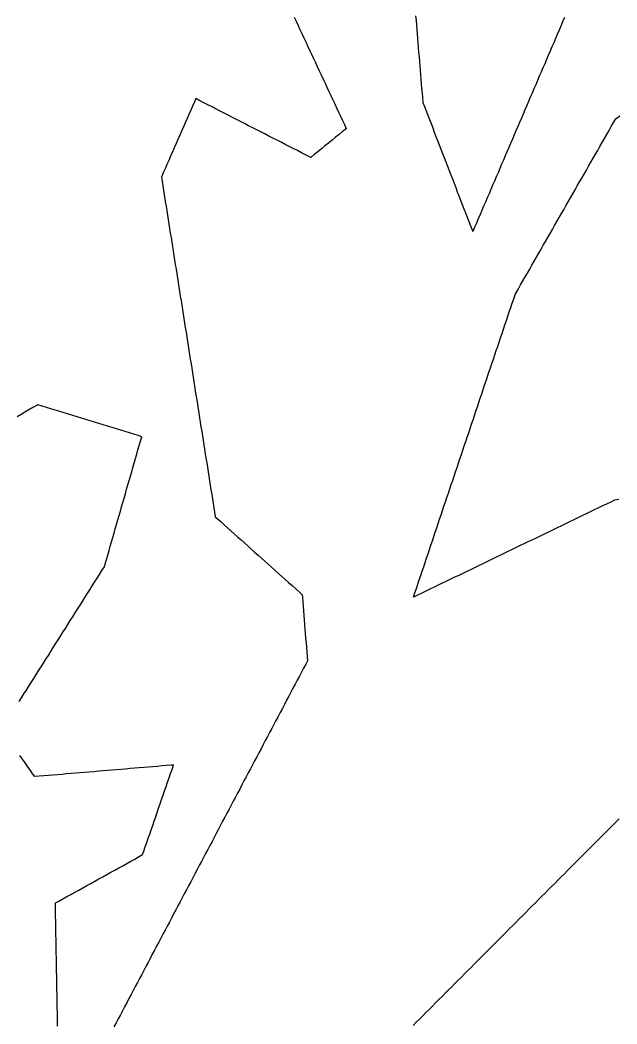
# Model space of a CAD drawing. Header units: millimetres. Extents: x 230 to 3347, y 514 to 5196.
# Drawn here: x 1689.9 to 1820.7, y 4305.1 to 4525.2 of the extents above; entities that cross this region are included whole.
import ezdxf

# ---------------------------------------------------------------- set-up
doc = ezdxf.new("R2010")
doc.units = ezdxf.units.MM
doc.layers.add('ALL_ISLANDS', color=7, linetype='Continuous')
doc.layers.add('OUTLINE_ISLAND_01', color=7, linetype='Continuous')

msp = doc.modelspace()

# ---------------------------------------------------------------- linework, layer by layer
at = {"layer": 'ALL_ISLANDS'}
for points in [[(1749.9855, 4525.8926), (1750.4086, 4524.9865), (1750.8316, 4524.0804), (1751.2547, 4523.1743), (1751.6778, 4522.2682), (1752.1009, 4521.3621), (1752.524, 4520.456), (1752.9471, 4519.5499), (1753.3702, 4518.6439), (1753.7933, 4517.7378), (1754.2164, 4516.8317), (1754.6394, 4515.9256), (1755.0625, 4515.0195), (1755.4856, 4514.1134), (1755.9087, 4513.2073), (1756.3318, 4512.3012), (1756.7549, 4511.3952), (1757.178, 4510.4891), (1757.6011, 4509.583), (1758.0242, 4508.6769), (1758.4473, 4507.7708), (1758.8703, 4506.8647), (1759.2934, 4505.9586), (1759.7165, 4505.0525), (1760.1396, 4504.1465), (1760.5627, 4503.2404), (1760.9858, 4502.3343), (1761.4089, 4501.4282), (1761.3884, 4501.4116), (1760.6123, 4500.781), (1759.8361, 4500.1505), (1759.06, 4499.52), (1758.2838, 4498.8894), (1757.5077, 4498.2589), (1756.7315, 4497.6283), (1755.9554, 4496.9978), (1755.1792, 4496.3672), (1754.4031, 4495.7367), (1753.6269, 4495.1062), (1753.3566, 4495.2445), (1752.4664, 4495.7), (1751.5762, 4496.1556), (1750.686, 4496.6112), (1749.7958, 4497.0667), (1748.9056, 4497.5223), (1748.0154, 4497.9778), (1747.1252, 4498.4334), (1746.235, 4498.889), (1745.3448, 4499.3445), (1744.4546, 4499.8001), (1743.5644, 4500.2557), (1742.6742, 4500.7112), (1741.784, 4501.1668), (1740.8938, 4501.6224), (1740.0036, 4502.0779), (1739.1134, 4502.5335), (1738.2232, 4502.989), (1737.333, 4503.4446), (1736.4428, 4503.9002), (1735.5526, 4504.3557), (1734.6624, 4504.8113), (1733.7721, 4505.2669), (1732.8819, 4505.7224), (1731.9917, 4506.178), (1731.1015, 4506.6335), (1730.2113, 4507.0891), (1729.3211, 4507.5447), (1728.4309, 4508.0002), (1728.1213, 4507.2941), (1727.7197, 4506.3783), (1727.318, 4505.4625), (1726.9164, 4504.5467), (1726.5148, 4503.6309), (1726.1132, 4502.7151), (1725.7116, 4501.7993), (1725.3099, 4500.8835), (1724.9083, 4499.9677), (1724.5067, 4499.0519), (1724.1051, 4498.1361), (1723.7035, 4497.2203), (1723.3018, 4496.3045), (1722.9002, 4495.3887), (1722.4986, 4494.4728), (1722.097, 4493.557), (1721.6954, 4492.6412), (1721.2937, 4491.7254), (1720.8921, 4490.8096), (1720.9615, 4490.3719), (1721.118, 4489.3842), (1721.2744, 4488.3965), (1721.4309, 4487.4089), (1721.5874, 4486.4212), (1721.7439, 4485.4335), (1721.9004, 4484.4458), (1722.0569, 4483.4581), (1722.2134, 4482.4705), (1722.3698, 4481.4828), (1722.5263, 4480.4951), (1722.6828, 4479.5074), (1722.8393, 4478.5197), (1722.9958, 4477.5321), (1723.1523, 4476.5444), (1723.3088, 4475.5567), (1723.4653, 4474.569), (1723.6217, 4473.5813), (1723.7782, 4472.5937), (1723.9347, 4471.606), (1724.0912, 4470.6183), (1724.2477, 4469.6306), (1724.4042, 4468.6429), (1724.5607, 4467.6553), (1724.7171, 4466.6676), (1724.8736, 4465.6799), (1725.0301, 4464.6922), (1725.1866, 4463.7045), (1725.3431, 4462.7169), (1725.4996, 4461.7292), (1725.6561, 4460.7415), (1725.8126, 4459.7538), (1725.969, 4458.7661), (1726.1255, 4457.7785), (1726.282, 4456.7908), (1726.4385, 4455.8031), (1726.595, 4454.8154), (1726.7515, 4453.8277), (1726.908, 4452.8401), (1727.0645, 4451.8524), (1727.2209, 4450.8647), (1727.3774, 4449.877), (1727.5339, 4448.8893), (1727.6904, 4447.9017), (1727.8469, 4446.914), (1728.0034, 4445.9263), (1728.1599, 4444.9386), (1728.3163, 4443.9509), (1728.4728, 4442.9633), (1728.6293, 4441.9756), (1728.7858, 4440.9879), (1728.9423, 4440.0002), (1729.0988, 4439.0125), (1729.2553, 4438.0249), (1729.4118, 4437.0372), (1729.5682, 4436.0495), (1729.7247, 4435.0618), (1729.8812, 4434.0741), (1730.0377, 4433.0865), (1730.1942, 4432.0988), (1730.3507, 4431.1111), (1730.5072, 4430.1234), (1730.6636, 4429.1357), (1730.8201, 4428.1481), (1730.9766, 4427.1604), (1731.1331, 4426.1727), (1731.2896, 4425.185), (1731.4461, 4424.1973), (1731.6026, 4423.2097), (1731.7591, 4422.222), (1731.9155, 4421.2343), (1732.072, 4420.2466), (1732.2285, 4419.2589), (1732.385, 4418.2713), (1732.5415, 4417.2836), (1732.698, 4416.2959), (1733.1365, 4415.9028), (1733.8812, 4415.2354), (1734.6258, 4414.5679), (1735.3705, 4413.9005), (1736.1152, 4413.233), (1736.8598, 4412.5656), (1737.6045, 4411.8981), (1738.3491, 4411.2307), (1739.0938, 4410.5632), (1739.8385, 4409.8958), (1740.5831, 4409.2284), (1741.3278, 4408.5609), (1742.0724, 4407.8935), (1742.8171, 4407.226), (1743.5617, 4406.5586), (1744.3064, 4405.8911), (1745.0511, 4405.2237), (1745.7957, 4404.5562), (1746.5404, 4403.8888), (1747.285, 4403.2213), (1748.0297, 4402.5539), (1748.7744, 4401.8865), (1749.519, 4401.219), (1750.2637, 4400.5516), (1751.0083, 4399.8841), (1751.753, 4399.2167), (1751.7974, 4398.6556), (1751.8762, 4397.6587), (1751.955, 4396.6618), (1752.0339, 4395.6649), (1752.1127, 4394.6681), (1752.1915, 4393.6712), (1752.2704, 4392.6743), (1752.3492, 4391.6774), (1752.428, 4390.6805), (1752.5069, 4389.6836), (1752.5857, 4388.6867), (1752.6645, 4387.6898), (1752.7434, 4386.693), (1752.8222, 4385.6961), (1752.901, 4384.6992), (1752.5367, 4384.0097), (1752.0696, 4383.1255), (1751.6024, 4382.2414), (1751.1352, 4381.3572), (1750.668, 4380.473), (1750.2009, 4379.5889), (1749.7337, 4378.7047), (1749.2665, 4377.8205), (1748.7994, 4376.9364), (1748.3322, 4376.0522), (1747.865, 4375.168), (1747.3978, 4374.2839), (1746.9307, 4373.3997), (1746.4635, 4372.5155), (1745.9963, 4371.6314), (1745.5291, 4370.7472), (1745.062, 4369.863), (1744.5948, 4368.9789), (1744.1276, 4368.0947), (1743.6605, 4367.2105), (1743.1933, 4366.3264), (1742.7261, 4365.4422), (1742.2589, 4364.558), (1741.7918, 4363.6739), (1741.3246, 4362.7897), (1740.8574, 4361.9055), (1740.3903, 4361.0214), (1739.9231, 4360.1372), (1739.4559, 4359.253), (1738.9887, 4358.3689), (1738.5216, 4357.4847), (1738.0544, 4356.6006), (1737.5872, 4355.7164), (1737.12, 4354.8322), (1736.6529, 4353.9481), (1736.1857, 4353.0639), (1735.7185, 4352.1797), (1735.2514, 4351.2956), (1734.7842, 4350.4114), (1734.317, 4349.5272), (1733.8498, 4348.6431), (1733.3827, 4347.7589), (1732.9155, 4346.8747), (1732.4483, 4345.9906), (1731.9812, 4345.1064), (1731.514, 4344.2222), (1731.0468, 4343.3381), (1730.5796, 4342.4539), (1730.1125, 4341.5697), (1729.6453, 4340.6856), (1729.1781, 4339.8014), (1728.7109, 4338.9172), (1728.2438, 4338.0331), (1727.7766, 4337.1489), (1727.3094, 4336.2647), (1726.8423, 4335.3806), (1726.3751, 4334.4964), (1725.9079, 4333.6122), (1725.4407, 4332.7281), (1724.9736, 4331.8439), (1724.5064, 4330.9597), (1724.0392, 4330.0756), (1723.5721, 4329.1914), (1723.1049, 4328.3072), (1722.6377, 4327.4231), (1722.1705, 4326.5389), (1721.7034, 4325.6547), (1721.2362, 4324.7706), (1720.769, 4323.8864), (1720.3018, 4323.0022), (1719.8347, 4322.1181), (1719.3675, 4321.2339), (1718.9003, 4320.3497), (1718.4332, 4319.4656), (1717.966, 4318.5814), (1717.4988, 4317.6972), (1717.0316, 4316.8131), (1716.5645, 4315.9289), (1716.0973, 4315.0447), (1715.6301, 4314.1606), (1715.163, 4313.2764), (1714.6958, 4312.3922), (1714.2286, 4311.5081), (1713.7614, 4310.6239), (1713.2943, 4309.7397), (1712.8271, 4308.8556), (1712.3599, 4307.9714), (1711.8927, 4307.0872), (1711.4256, 4306.2031), (1710.9584, 4305.3189), (1710.4912, 4304.4347)], [(1809.2322, 4525.7725), (1808.8385, 4524.8533), (1808.4449, 4523.934), (1808.0512, 4523.0147), (1807.6576, 4522.0955), (1807.264, 4521.1762), (1806.8703, 4520.2569), (1806.4767, 4519.3377), (1806.083, 4518.4184), (1805.6894, 4517.4991), (1805.2958, 4516.5799), (1804.9021, 4515.6606), (1804.5085, 4514.7413), (1804.1148, 4513.8221), (1803.7212, 4512.9028), (1803.3276, 4511.9836), (1802.9339, 4511.0643), (1802.5403, 4510.145), (1802.1466, 4509.2258), (1801.753, 4508.3065), (1801.3594, 4507.3872), (1800.9657, 4506.468), (1800.5721, 4505.5487), (1800.1784, 4504.6294), (1799.7848, 4503.7102), (1799.3912, 4502.7909), (1798.9975, 4501.8716), (1798.6039, 4500.9524), (1798.2102, 4500.0331), (1797.8166, 4499.1139), (1797.423, 4498.1946), (1797.0293, 4497.2753), (1796.6357, 4496.3561), (1796.242, 4495.4368), (1795.8484, 4494.5175), (1795.4548, 4493.5983), (1795.0611, 4492.679), (1794.6675, 4491.7597), (1794.2738, 4490.8405), (1793.8802, 4489.9212), (1793.4866, 4489.0019), (1793.0929, 4488.0827), (1792.6993, 4487.1634), (1792.3056, 4486.2441), (1791.912, 4485.3249), (1791.5184, 4484.4056), (1791.1247, 4483.4864), (1790.7311, 4482.5671), (1790.3374, 4481.6478), (1789.9438, 4480.7286), (1789.5502, 4479.8093), (1789.1565, 4478.89), (1789.0643, 4479.1289), (1788.7042, 4480.0619), (1788.3442, 4480.9948), (1787.9841, 4481.9277), (1787.624, 4482.8606), (1787.2639, 4483.7936), (1786.9039, 4484.7265), (1786.5438, 4485.6594), (1786.1837, 4486.5923), (1785.8236, 4487.5253), (1785.4636, 4488.4582), (1785.1035, 4489.3911), (1784.7434, 4490.324), (1784.3833, 4491.257), (1784.0233, 4492.1899), (1783.6632, 4493.1228), (1783.3031, 4494.0557), (1782.9431, 4494.9886), (1782.583, 4495.9216), (1782.2229, 4496.8545), (1781.8628, 4497.7874), (1781.5028, 4498.7203), (1781.1427, 4499.6533), (1780.7826, 4500.5862), (1780.4225, 4501.5191), (1780.0625, 4502.452), (1779.7024, 4503.385), (1779.3423, 4504.3179), (1778.9822, 4505.2508), (1778.6222, 4506.1837), (1778.2621, 4507.1167), (1778.2521, 4507.2376), (1778.1701, 4508.2342), (1778.088, 4509.2308), (1778.0059, 4510.2274), (1777.9239, 4511.2241), (1777.8418, 4512.2207), (1777.7597, 4513.2173), (1777.6776, 4514.214), (1777.5956, 4515.2106), (1777.5135, 4516.2072), (1777.4314, 4517.2038), (1777.3493, 4518.2005), (1777.2673, 4519.1971), (1777.1852, 4520.1937), (1777.1031, 4521.1903), (1777.0211, 4522.187), (1776.939, 4523.1836), (1776.8569, 4524.1802), (1776.7748, 4525.1768), (1776.6928, 4526.1735)], [(1821.1807, 4420.0928), (1820.1932, 4419.9349), (1819.3723, 4419.5388), (1818.4716, 4419.1042), (1817.571, 4418.6697), (1816.6704, 4418.2351), (1815.7697, 4417.8005), (1814.8691, 4417.3659), (1813.9684, 4416.9314), (1813.0678, 4416.4968), (1812.1672, 4416.0622), (1811.2665, 4415.6277), (1810.3659, 4415.1931), (1809.4653, 4414.7585), (1808.5646, 4414.324), (1807.664, 4413.8894), (1806.7633, 4413.4548), (1805.8627, 4413.0203), (1804.9621, 4412.5857), (1804.0614, 4412.1511), (1803.1608, 4411.7165), (1802.2602, 4411.282), (1801.3595, 4410.8474), (1800.4589, 4410.4128), (1799.5582, 4409.9783), (1798.6576, 4409.5437), (1797.757, 4409.1091), (1796.8563, 4408.6746), (1795.9557, 4408.24), (1795.055, 4407.8054), (1794.1544, 4407.3708), (1793.2538, 4406.9363), (1792.3531, 4406.5017), (1791.4525, 4406.0671), (1790.5519, 4405.6326), (1789.6512, 4405.198), (1788.7506, 4404.7634), (1787.8499, 4404.3289), (1786.9493, 4403.8943), (1786.0487, 4403.4597), (1785.148, 4403.0252), (1784.2474, 4402.5906), (1783.3467, 4402.156), (1782.4461, 4401.7214), (1781.5455, 4401.2869), (1780.6448, 4400.8523), (1779.7442, 4400.4177), (1778.8436, 4399.9832), (1777.9429, 4399.5486), (1777.0423, 4399.114), (1776.1416, 4398.6795), (1776.1477, 4398.6975), (1776.4659, 4399.6456), (1776.7841, 4400.5936), (1777.1023, 4401.5416), (1777.4205, 4402.4896), (1777.7387, 4403.4377), (1778.0569, 4404.3857), (1778.3751, 4405.3337), (1778.6933, 4406.2817), (1779.0115, 4407.2298), (1779.3297, 4408.1778), (1779.6479, 4409.1258), (1779.9661, 4410.0738), (1780.2843, 4411.0219), (1780.6025, 4411.9699), (1780.9207, 4412.9179), (1781.2389, 4413.8659), (1781.557, 4414.814), (1781.8752, 4415.762), (1782.1934, 4416.71), (1782.5116, 4417.658), (1782.8298, 4418.6061), (1783.148, 4419.5541), (1783.4662, 4420.5021), (1783.7844, 4421.4501), (1784.1026, 4422.3982), (1784.4208, 4423.3462), (1784.739, 4424.2942), (1785.0572, 4425.2422), (1785.3754, 4426.1903), (1785.6936, 4427.1383), (1786.0118, 4428.0863), (1786.33, 4429.0343), (1786.6482, 4429.9824), (1786.9664, 4430.9304), (1787.2846, 4431.8784), (1787.6028, 4432.8264), (1787.921, 4433.7745), (1788.2392, 4434.7225), (1788.5574, 4435.6705), (1788.8756, 4436.6185), (1789.1938, 4437.5666), (1789.512, 4438.5146), (1789.8302, 4439.4626), (1790.1483, 4440.4106), (1790.4665, 4441.3587), (1790.7847, 4442.3067), (1791.1029, 4443.2547), (1791.4211, 4444.2027), (1791.7393, 4445.1508), (1792.0575, 4446.0988), (1792.3757, 4447.0468), (1792.6939, 4447.9948), (1793.0121, 4448.9429), (1793.3303, 4449.8909), (1793.6485, 4450.8389), (1793.9667, 4451.7869), (1794.2849, 4452.7349), (1794.6031, 4453.683), (1794.9213, 4454.631), (1795.2395, 4455.579), (1795.5577, 4456.527), (1795.8759, 4457.4751), (1796.1941, 4458.4231), (1796.5123, 4459.3711), (1796.8305, 4460.3191), (1797.1487, 4461.2672), (1797.4669, 4462.2152), (1797.7851, 4463.1632), (1798.1033, 4464.1112), (1798.4215, 4465.0593), (1798.6304, 4465.4243), (1799.1272, 4466.2922), (1799.624, 4467.1601), (1800.1208, 4468.028), (1800.6175, 4468.8958), (1801.1143, 4469.7637), (1801.6111, 4470.6316), (1802.1079, 4471.4995), (1802.6046, 4472.3674), (1803.1014, 4473.2352), (1803.5982, 4474.1031), (1804.095, 4474.971), (1804.5918, 4475.8389), (1805.0885, 4476.7067), (1805.5853, 4477.5746), (1806.0821, 4478.4425), (1806.5789, 4479.3104), (1807.0757, 4480.1783), (1807.5724, 4481.0461), (1808.0692, 4481.914), (1808.566, 4482.7819), (1809.0628, 4483.6498), (1809.5595, 4484.5176), (1810.0563, 4485.3855), (1810.5531, 4486.2534), (1811.0499, 4487.1213), (1811.5467, 4487.9891), (1812.0434, 4488.857), (1812.5402, 4489.7249), (1813.037, 4490.5928), (1813.5338, 4491.4607), (1814.0306, 4492.3285), (1814.5273, 4493.1964), (1815.0241, 4494.0643), (1815.5209, 4494.9322), (1816.0177, 4495.8), (1816.5144, 4496.6679), (1817.0112, 4497.5358), (1817.508, 4498.4037), (1818.0048, 4499.2716), (1818.5016, 4500.1394), (1818.9983, 4501.0073), (1819.4951, 4501.8752), (1819.9919, 4502.7431), (1820.4887, 4503.6109), (1820.5541, 4503.6574), (1821.3693, 4504.2366)], [(1689.6996, 4375.7663), (1690.2337, 4376.6118), (1690.7678, 4377.4572), (1691.3019, 4378.3026), (1691.836, 4379.148), (1692.3701, 4379.9934), (1692.9042, 4380.8389), (1693.4383, 4381.6843), (1693.9724, 4382.5297), (1694.5065, 4383.3751), (1695.0406, 4384.2205), (1695.5747, 4385.066), (1696.1088, 4385.9114), (1696.6429, 4386.7568), (1697.177, 4387.6022), (1697.7111, 4388.4476), (1698.2452, 4389.2931), (1698.7793, 4390.1385), (1699.3134, 4390.9839), (1699.8475, 4391.8293), (1700.3816, 4392.6747), (1700.9157, 4393.5202), (1701.4498, 4394.3656), (1701.9839, 4395.211), (1702.518, 4396.0564), (1703.0521, 4396.9018), (1703.5862, 4397.7473), (1704.1203, 4398.5927), (1704.6544, 4399.4381), (1705.1885, 4400.2835), (1705.7226, 4401.1289), (1706.2568, 4401.9744), (1706.7909, 4402.8198), (1707.325, 4403.6652), (1707.8591, 4404.5106), (1708.3932, 4405.3561), (1708.5755, 4405.9902), (1708.8518, 4406.9513), (1709.1281, 4407.9124), (1709.4044, 4408.8734), (1709.6807, 4409.8345), (1709.9571, 4410.7956), (1710.2334, 4411.7566), (1710.5097, 4412.7177), (1710.786, 4413.6788), (1711.0623, 4414.6398), (1711.3386, 4415.6009), (1711.6149, 4416.562), (1711.8913, 4417.523), (1712.1676, 4418.4841), (1712.4439, 4419.4452), (1712.7202, 4420.4062), (1712.9965, 4421.3673), (1713.2728, 4422.3284), (1713.5491, 4423.2894), (1713.8255, 4424.2505), (1714.1018, 4425.2116), (1714.3781, 4426.1726), (1714.6544, 4427.1337), (1714.9307, 4428.0948), (1715.207, 4429.0558), (1715.4833, 4430.0169), (1715.7597, 4430.978), (1716.036, 4431.939), (1716.3123, 4432.9001), (1716.5886, 4433.8612), (1715.8012, 4434.1036), (1714.8455, 4434.3978), (1713.8897, 4434.692), (1712.934, 4434.9862), (1711.9782, 4435.2804), (1711.0225, 4435.5746), (1710.0668, 4435.8688), (1709.111, 4436.1631), (1708.1553, 4436.4573), (1707.1995, 4436.7515), (1706.2438, 4437.0457), (1705.2881, 4437.3399), (1704.3323, 4437.6341), (1703.3766, 4437.9283), (1702.4208, 4438.2226), (1701.4651, 4438.5168), (1700.5094, 4438.811), (1699.5536, 4439.1052), (1698.5979, 4439.3994), (1697.6422, 4439.6936), (1696.6864, 4439.9878), (1695.7307, 4440.282), (1694.7749, 4440.5763), (1693.8192, 4440.8705), (1693.5854, 4440.7351), (1692.7201, 4440.2338), (1691.8548, 4439.7326), (1690.9895, 4439.2313), (1690.1242, 4438.7301), (1689.2589, 4438.2288)], [(1698.1381, 4304.6078), (1698.1203, 4305.6077), (1698.1026, 4306.6075), (1698.0849, 4307.6073), (1698.0671, 4308.6072), (1698.0494, 4309.607), (1698.0317, 4310.6069), (1698.0139, 4311.6067), (1697.9962, 4312.6066), (1697.9785, 4313.6064), (1697.9607, 4314.6062), (1697.943, 4315.6061), (1697.9252, 4316.6059), (1697.9075, 4317.6058), (1697.8898, 4318.6056), (1697.872, 4319.6055), (1697.8543, 4320.6053), (1697.8366, 4321.6051), (1697.8188, 4322.605), (1697.8011, 4323.6048), (1697.7834, 4324.6047), (1697.7656, 4325.6045), (1697.7479, 4326.6044), (1697.7302, 4327.6042), (1697.7124, 4328.604), (1697.6947, 4329.6039), (1697.677, 4330.6037), (1697.6592, 4331.6036), (1698.4164, 4332.0237), (1699.2908, 4332.5088), (1700.1652, 4332.994), (1701.0397, 4333.4791), (1701.9141, 4333.9643), (1702.7885, 4334.4495), (1703.6629, 4334.9346), (1704.5374, 4335.4198), (1705.4118, 4335.9049), (1706.2862, 4336.3901), (1707.1606, 4336.8753), (1708.0351, 4337.3604), (1708.9095, 4337.8456), (1709.7839, 4338.3307), (1710.6583, 4338.8159), (1711.5328, 4339.3011), (1712.4072, 4339.7862), (1713.2816, 4340.2714), (1714.156, 4340.7565), (1715.0305, 4341.2417), (1715.9049, 4341.7269), (1716.7793, 4342.212), (1717.0324, 4342.9479), (1717.3577, 4343.8935), (1717.683, 4344.8391), (1718.0083, 4345.7848), (1718.3336, 4346.7304), (1718.6589, 4347.676), (1718.9841, 4348.6216), (1719.3094, 4349.5672), (1719.6347, 4350.5128), (1719.96, 4351.4585), (1720.2853, 4352.4041), (1720.6105, 4353.3497), (1720.9358, 4354.2953), (1721.2611, 4355.2409), (1721.5864, 4356.1865), (1721.9117, 4357.1322), (1722.237, 4358.0778), (1722.5622, 4359.0234), (1722.8875, 4359.969), (1723.2128, 4360.9146), (1723.5381, 4361.8602), (1723.0132, 4361.8163), (1722.0166, 4361.7328), (1721.0201, 4361.6493), (1720.0236, 4361.5659), (1719.0271, 4361.4824), (1718.0306, 4361.3989), (1717.0341, 4361.3155), (1716.0376, 4361.232), (1715.0411, 4361.1485), (1714.0446, 4361.065), (1713.0481, 4360.9816), (1712.0515, 4360.8981), (1711.055, 4360.8146), (1710.0585, 4360.7312), (1709.062, 4360.6477), (1708.0655, 4360.5642), (1707.069, 4360.4808), (1706.0725, 4360.3973), (1705.076, 4360.3138), (1704.0795, 4360.2303), (1703.0829, 4360.1469), (1702.0864, 4360.0634), (1701.0899, 4359.9799), (1700.0934, 4359.8965), (1699.0969, 4359.813), (1698.1004, 4359.7295), (1697.1039, 4359.6461), (1696.1074, 4359.5626), (1695.1109, 4359.4791), (1694.1144, 4359.3956), (1693.1178, 4359.3122), (1692.7361, 4359.8589), (1692.1635, 4360.6787), (1691.591, 4361.4986), (1691.0184, 4362.3184), (1690.4458, 4363.1383), (1689.8733, 4363.9582)], [(1776.048, 4304.7368), (1776.7539, 4305.4452), (1777.4597, 4306.1535), (1778.1656, 4306.8619), (1778.8714, 4307.5703), (1779.5773, 4308.2786), (1780.2832, 4308.987), (1780.989, 4309.6953), (1781.6949, 4310.4037), (1782.4007, 4311.1121), (1783.1066, 4311.8204), (1783.8124, 4312.5288), (1784.5183, 4313.2371), (1785.2241, 4313.9455), (1785.93, 4314.6539), (1786.6358, 4315.3622), (1787.3417, 4316.0706), (1788.0475, 4316.7789), (1788.7534, 4317.4873), (1789.4592, 4318.1957), (1790.1651, 4318.904), (1790.8709, 4319.6124), (1791.5768, 4320.3207), (1792.2826, 4321.0291), (1792.9885, 4321.7375), (1793.6943, 4322.4458), (1794.4002, 4323.1542), (1795.106, 4323.8625), (1795.8119, 4324.5709), (1796.5177, 4325.2793), (1797.2236, 4325.9876), (1797.9294, 4326.696), (1798.6353, 4327.4043), (1799.3411, 4328.1127), (1800.047, 4328.8211), (1800.7528, 4329.5294), (1801.4587, 4330.2378), (1802.1645, 4330.9461), (1802.8704, 4331.6545), (1803.5763, 4332.3629), (1804.2821, 4333.0712), (1804.988, 4333.7796), (1805.6938, 4334.4879), (1806.3997, 4335.1963), (1807.1055, 4335.9047), (1807.8114, 4336.613), (1808.5172, 4337.3214), (1809.2231, 4338.0297), (1809.9289, 4338.7381), (1810.6348, 4339.4465), (1811.3406, 4340.1548), (1812.0465, 4340.8632), (1812.7523, 4341.5715), (1813.4582, 4342.2799), (1814.164, 4342.9883), (1814.8699, 4343.6966), (1815.5757, 4344.405), (1816.2816, 4345.1133), (1816.9874, 4345.8217), (1817.6933, 4346.5301), (1818.3991, 4347.2384), (1819.105, 4347.9468), (1819.8108, 4348.6551), (1820.5167, 4349.3635), (1821.2225, 4350.0719)]]:
    msp.add_lwpolyline(points, dxfattribs=at)
at = {"layer": 'OUTLINE_ISLAND_01'}
for points in [[(1749.9855, 4525.8926), (1750.4086, 4524.9865), (1750.8316, 4524.0804), (1751.2547, 4523.1743), (1751.6778, 4522.2682), (1752.1009, 4521.3621), (1752.524, 4520.456), (1752.9471, 4519.5499), (1753.3702, 4518.6439), (1753.7933, 4517.7378), (1754.2164, 4516.8317), (1754.6394, 4515.9256), (1755.0625, 4515.0195), (1755.4856, 4514.1134), (1755.9087, 4513.2073), (1756.3318, 4512.3012), (1756.7549, 4511.3952), (1757.178, 4510.4891), (1757.6011, 4509.583), (1758.0242, 4508.6769), (1758.4473, 4507.7708), (1758.8703, 4506.8647), (1759.2934, 4505.9586), (1759.7165, 4505.0525), (1760.1396, 4504.1465), (1760.5627, 4503.2404), (1760.9858, 4502.3343), (1761.4089, 4501.4282), (1761.3884, 4501.4116), (1760.6123, 4500.781), (1759.8361, 4500.1505), (1759.06, 4499.52), (1758.2838, 4498.8894), (1757.5077, 4498.2589), (1756.7315, 4497.6283), (1755.9554, 4496.9978), (1755.1792, 4496.3672), (1754.4031, 4495.7367), (1753.6269, 4495.1062), (1753.3566, 4495.2445), (1752.4664, 4495.7), (1751.5762, 4496.1556), (1750.686, 4496.6112), (1749.7958, 4497.0667), (1748.9056, 4497.5223), (1748.0154, 4497.9778), (1747.1252, 4498.4334), (1746.235, 4498.889), (1745.3448, 4499.3445), (1744.4546, 4499.8001), (1743.5644, 4500.2557), (1742.6742, 4500.7112), (1741.784, 4501.1668), (1740.8938, 4501.6224), (1740.0036, 4502.0779), (1739.1134, 4502.5335), (1738.2232, 4502.989), (1737.333, 4503.4446), (1736.4428, 4503.9002), (1735.5526, 4504.3557), (1734.6624, 4504.8113), (1733.7721, 4505.2669), (1732.8819, 4505.7224), (1731.9917, 4506.178), (1731.1015, 4506.6335), (1730.2113, 4507.0891), (1729.3211, 4507.5447), (1728.4309, 4508.0002), (1728.1213, 4507.2941), (1727.7197, 4506.3783), (1727.318, 4505.4625), (1726.9164, 4504.5467), (1726.5148, 4503.6309), (1726.1132, 4502.7151), (1725.7116, 4501.7993), (1725.3099, 4500.8835), (1724.9083, 4499.9677), (1724.5067, 4499.0519), (1724.1051, 4498.1361), (1723.7035, 4497.2203), (1723.3018, 4496.3045), (1722.9002, 4495.3887), (1722.4986, 4494.4728), (1722.097, 4493.557), (1721.6954, 4492.6412), (1721.2937, 4491.7254), (1720.8921, 4490.8096), (1720.9615, 4490.3719), (1721.118, 4489.3842), (1721.2744, 4488.3965), (1721.4309, 4487.4089), (1721.5874, 4486.4212), (1721.7439, 4485.4335), (1721.9004, 4484.4458), (1722.0569, 4483.4581), (1722.2134, 4482.4705), (1722.3698, 4481.4828), (1722.5263, 4480.4951), (1722.6828, 4479.5074), (1722.8393, 4478.5197), (1722.9958, 4477.5321), (1723.1523, 4476.5444), (1723.3088, 4475.5567), (1723.4653, 4474.569), (1723.6217, 4473.5813), (1723.7782, 4472.5937), (1723.9347, 4471.606), (1724.0912, 4470.6183), (1724.2477, 4469.6306), (1724.4042, 4468.6429), (1724.5607, 4467.6553), (1724.7171, 4466.6676), (1724.8736, 4465.6799), (1725.0301, 4464.6922), (1725.1866, 4463.7045), (1725.3431, 4462.7169), (1725.4996, 4461.7292), (1725.6561, 4460.7415), (1725.8126, 4459.7538), (1725.969, 4458.7661), (1726.1255, 4457.7785), (1726.282, 4456.7908), (1726.4385, 4455.8031), (1726.595, 4454.8154), (1726.7515, 4453.8277), (1726.908, 4452.8401), (1727.0645, 4451.8524), (1727.2209, 4450.8647), (1727.3774, 4449.877), (1727.5339, 4448.8893), (1727.6904, 4447.9017), (1727.8469, 4446.914), (1728.0034, 4445.9263), (1728.1599, 4444.9386), (1728.3163, 4443.9509), (1728.4728, 4442.9633), (1728.6293, 4441.9756), (1728.7858, 4440.9879), (1728.9423, 4440.0002), (1729.0988, 4439.0125), (1729.2553, 4438.0249), (1729.4118, 4437.0372), (1729.5682, 4436.0495), (1729.7247, 4435.0618), (1729.8812, 4434.0741), (1730.0377, 4433.0865), (1730.1942, 4432.0988), (1730.3507, 4431.1111), (1730.5072, 4430.1234), (1730.6636, 4429.1357), (1730.8201, 4428.1481), (1730.9766, 4427.1604), (1731.1331, 4426.1727), (1731.2896, 4425.185), (1731.4461, 4424.1973), (1731.6026, 4423.2097), (1731.7591, 4422.222), (1731.9155, 4421.2343), (1732.072, 4420.2466), (1732.2285, 4419.2589), (1732.385, 4418.2713), (1732.5415, 4417.2836), (1732.698, 4416.2959), (1733.1365, 4415.9028), (1733.8812, 4415.2354), (1734.6258, 4414.5679), (1735.3705, 4413.9005), (1736.1152, 4413.233), (1736.8598, 4412.5656), (1737.6045, 4411.8981), (1738.3491, 4411.2307), (1739.0938, 4410.5632), (1739.8385, 4409.8958), (1740.5831, 4409.2284), (1741.3278, 4408.5609), (1742.0724, 4407.8935), (1742.8171, 4407.226), (1743.5617, 4406.5586), (1744.3064, 4405.8911), (1745.0511, 4405.2237), (1745.7957, 4404.5562), (1746.5404, 4403.8888), (1747.285, 4403.2213), (1748.0297, 4402.5539), (1748.7744, 4401.8865), (1749.519, 4401.219), (1750.2637, 4400.5516), (1751.0083, 4399.8841), (1751.753, 4399.2167), (1751.7974, 4398.6556), (1751.8762, 4397.6587), (1751.955, 4396.6618), (1752.0339, 4395.6649), (1752.1127, 4394.6681), (1752.1915, 4393.6712), (1752.2704, 4392.6743), (1752.3492, 4391.6774), (1752.428, 4390.6805), (1752.5069, 4389.6836), (1752.5857, 4388.6867), (1752.6645, 4387.6898), (1752.7434, 4386.693), (1752.8222, 4385.6961), (1752.901, 4384.6992), (1752.5367, 4384.0097), (1752.0696, 4383.1255), (1751.6024, 4382.2414), (1751.1352, 4381.3572), (1750.668, 4380.473), (1750.2009, 4379.5889), (1749.7337, 4378.7047), (1749.2665, 4377.8205), (1748.7994, 4376.9364), (1748.3322, 4376.0522), (1747.865, 4375.168), (1747.3978, 4374.2839), (1746.9307, 4373.3997), (1746.4635, 4372.5155), (1745.9963, 4371.6314), (1745.5291, 4370.7472), (1745.062, 4369.863), (1744.5948, 4368.9789), (1744.1276, 4368.0947), (1743.6605, 4367.2105), (1743.1933, 4366.3264), (1742.7261, 4365.4422), (1742.2589, 4364.558), (1741.7918, 4363.6739), (1741.3246, 4362.7897), (1740.8574, 4361.9055), (1740.3903, 4361.0214), (1739.9231, 4360.1372), (1739.4559, 4359.253), (1738.9887, 4358.3689), (1738.5216, 4357.4847), (1738.0544, 4356.6006), (1737.5872, 4355.7164), (1737.12, 4354.8322), (1736.6529, 4353.9481), (1736.1857, 4353.0639), (1735.7185, 4352.1797), (1735.2514, 4351.2956), (1734.7842, 4350.4114), (1734.317, 4349.5272), (1733.8498, 4348.6431), (1733.3827, 4347.7589), (1732.9155, 4346.8747), (1732.4483, 4345.9906), (1731.9812, 4345.1064), (1731.514, 4344.2222), (1731.0468, 4343.3381), (1730.5796, 4342.4539), (1730.1125, 4341.5697), (1729.6453, 4340.6856), (1729.1781, 4339.8014), (1728.7109, 4338.9172), (1728.2438, 4338.0331), (1727.7766, 4337.1489), (1727.3094, 4336.2647), (1726.8423, 4335.3806), (1726.3751, 4334.4964), (1725.9079, 4333.6122), (1725.4407, 4332.7281), (1724.9736, 4331.8439), (1724.5064, 4330.9597), (1724.0392, 4330.0756), (1723.5721, 4329.1914), (1723.1049, 4328.3072), (1722.6377, 4327.4231), (1722.1705, 4326.5389), (1721.7034, 4325.6547), (1721.2362, 4324.7706), (1720.769, 4323.8864), (1720.3018, 4323.0022), (1719.8347, 4322.1181), (1719.3675, 4321.2339), (1718.9003, 4320.3497), (1718.4332, 4319.4656), (1717.966, 4318.5814), (1717.4988, 4317.6972), (1717.0316, 4316.8131), (1716.5645, 4315.9289), (1716.0973, 4315.0447), (1715.6301, 4314.1606), (1715.163, 4313.2764), (1714.6958, 4312.3922), (1714.2286, 4311.5081), (1713.7614, 4310.6239), (1713.2943, 4309.7397), (1712.8271, 4308.8556), (1712.3599, 4307.9714), (1711.8927, 4307.0872), (1711.4256, 4306.2031), (1710.9584, 4305.3189), (1710.4912, 4304.4347)], [(1809.2322, 4525.7725), (1808.8385, 4524.8533), (1808.4449, 4523.934), (1808.0512, 4523.0147), (1807.6576, 4522.0955), (1807.264, 4521.1762), (1806.8703, 4520.2569), (1806.4767, 4519.3377), (1806.083, 4518.4184), (1805.6894, 4517.4991), (1805.2958, 4516.5799), (1804.9021, 4515.6606), (1804.5085, 4514.7413), (1804.1148, 4513.8221), (1803.7212, 4512.9028), (1803.3276, 4511.9836), (1802.9339, 4511.0643), (1802.5403, 4510.145), (1802.1466, 4509.2258), (1801.753, 4508.3065), (1801.3594, 4507.3872), (1800.9657, 4506.468), (1800.5721, 4505.5487), (1800.1784, 4504.6294), (1799.7848, 4503.7102), (1799.3912, 4502.7909), (1798.9975, 4501.8716), (1798.6039, 4500.9524), (1798.2102, 4500.0331), (1797.8166, 4499.1139), (1797.423, 4498.1946), (1797.0293, 4497.2753), (1796.6357, 4496.3561), (1796.242, 4495.4368), (1795.8484, 4494.5175), (1795.4548, 4493.5983), (1795.0611, 4492.679), (1794.6675, 4491.7597), (1794.2738, 4490.8405), (1793.8802, 4489.9212), (1793.4866, 4489.0019), (1793.0929, 4488.0827), (1792.6993, 4487.1634), (1792.3056, 4486.2441), (1791.912, 4485.3249), (1791.5184, 4484.4056), (1791.1247, 4483.4864), (1790.7311, 4482.5671), (1790.3374, 4481.6478), (1789.9438, 4480.7286), (1789.5502, 4479.8093), (1789.1565, 4478.89), (1789.0643, 4479.1289), (1788.7042, 4480.0619), (1788.3442, 4480.9948), (1787.9841, 4481.9277), (1787.624, 4482.8606), (1787.2639, 4483.7936), (1786.9039, 4484.7265), (1786.5438, 4485.6594), (1786.1837, 4486.5923), (1785.8236, 4487.5253), (1785.4636, 4488.4582), (1785.1035, 4489.3911), (1784.7434, 4490.324), (1784.3833, 4491.257), (1784.0233, 4492.1899), (1783.6632, 4493.1228), (1783.3031, 4494.0557), (1782.9431, 4494.9886), (1782.583, 4495.9216), (1782.2229, 4496.8545), (1781.8628, 4497.7874), (1781.5028, 4498.7203), (1781.1427, 4499.6533), (1780.7826, 4500.5862), (1780.4225, 4501.5191), (1780.0625, 4502.452), (1779.7024, 4503.385), (1779.3423, 4504.3179), (1778.9822, 4505.2508), (1778.6222, 4506.1837), (1778.2621, 4507.1167), (1778.2521, 4507.2376), (1778.1701, 4508.2342), (1778.088, 4509.2308), (1778.0059, 4510.2274), (1777.9239, 4511.2241), (1777.8418, 4512.2207), (1777.7597, 4513.2173), (1777.6776, 4514.214), (1777.5956, 4515.2106), (1777.5135, 4516.2072), (1777.4314, 4517.2038), (1777.3493, 4518.2005), (1777.2673, 4519.1971), (1777.1852, 4520.1937), (1777.1031, 4521.1903), (1777.0211, 4522.187), (1776.939, 4523.1836), (1776.8569, 4524.1802), (1776.7748, 4525.1768), (1776.6928, 4526.1735)], [(1821.1807, 4420.0928), (1820.1932, 4419.9349), (1819.3723, 4419.5388), (1818.4716, 4419.1042), (1817.571, 4418.6697), (1816.6704, 4418.2351), (1815.7697, 4417.8005), (1814.8691, 4417.3659), (1813.9684, 4416.9314), (1813.0678, 4416.4968), (1812.1672, 4416.0622), (1811.2665, 4415.6277), (1810.3659, 4415.1931), (1809.4653, 4414.7585), (1808.5646, 4414.324), (1807.664, 4413.8894), (1806.7633, 4413.4548), (1805.8627, 4413.0203), (1804.9621, 4412.5857), (1804.0614, 4412.1511), (1803.1608, 4411.7165), (1802.2602, 4411.282), (1801.3595, 4410.8474), (1800.4589, 4410.4128), (1799.5582, 4409.9783), (1798.6576, 4409.5437), (1797.757, 4409.1091), (1796.8563, 4408.6746), (1795.9557, 4408.24), (1795.055, 4407.8054), (1794.1544, 4407.3708), (1793.2538, 4406.9363), (1792.3531, 4406.5017), (1791.4525, 4406.0671), (1790.5519, 4405.6326), (1789.6512, 4405.198), (1788.7506, 4404.7634), (1787.8499, 4404.3289), (1786.9493, 4403.8943), (1786.0487, 4403.4597), (1785.148, 4403.0252), (1784.2474, 4402.5906), (1783.3467, 4402.156), (1782.4461, 4401.7214), (1781.5455, 4401.2869), (1780.6448, 4400.8523), (1779.7442, 4400.4177), (1778.8436, 4399.9832), (1777.9429, 4399.5486), (1777.0423, 4399.114), (1776.1416, 4398.6795), (1776.1477, 4398.6975), (1776.4659, 4399.6456), (1776.7841, 4400.5936), (1777.1023, 4401.5416), (1777.4205, 4402.4896), (1777.7387, 4403.4377), (1778.0569, 4404.3857), (1778.3751, 4405.3337), (1778.6933, 4406.2817), (1779.0115, 4407.2298), (1779.3297, 4408.1778), (1779.6479, 4409.1258), (1779.9661, 4410.0738), (1780.2843, 4411.0219), (1780.6025, 4411.9699), (1780.9207, 4412.9179), (1781.2389, 4413.8659), (1781.557, 4414.814), (1781.8752, 4415.762), (1782.1934, 4416.71), (1782.5116, 4417.658), (1782.8298, 4418.6061), (1783.148, 4419.5541), (1783.4662, 4420.5021), (1783.7844, 4421.4501), (1784.1026, 4422.3982), (1784.4208, 4423.3462), (1784.739, 4424.2942), (1785.0572, 4425.2422), (1785.3754, 4426.1903), (1785.6936, 4427.1383), (1786.0118, 4428.0863), (1786.33, 4429.0343), (1786.6482, 4429.9824), (1786.9664, 4430.9304), (1787.2846, 4431.8784), (1787.6028, 4432.8264), (1787.921, 4433.7745), (1788.2392, 4434.7225), (1788.5574, 4435.6705), (1788.8756, 4436.6185), (1789.1938, 4437.5666), (1789.512, 4438.5146), (1789.8302, 4439.4626), (1790.1483, 4440.4106), (1790.4665, 4441.3587), (1790.7847, 4442.3067), (1791.1029, 4443.2547), (1791.4211, 4444.2027), (1791.7393, 4445.1508), (1792.0575, 4446.0988), (1792.3757, 4447.0468), (1792.6939, 4447.9948), (1793.0121, 4448.9429), (1793.3303, 4449.8909), (1793.6485, 4450.8389), (1793.9667, 4451.7869), (1794.2849, 4452.7349), (1794.6031, 4453.683), (1794.9213, 4454.631), (1795.2395, 4455.579), (1795.5577, 4456.527), (1795.8759, 4457.4751), (1796.1941, 4458.4231), (1796.5123, 4459.3711), (1796.8305, 4460.3191), (1797.1487, 4461.2672), (1797.4669, 4462.2152), (1797.7851, 4463.1632), (1798.1033, 4464.1112), (1798.4215, 4465.0593), (1798.6304, 4465.4243), (1799.1272, 4466.2922), (1799.624, 4467.1601), (1800.1208, 4468.028), (1800.6175, 4468.8958), (1801.1143, 4469.7637), (1801.6111, 4470.6316), (1802.1079, 4471.4995), (1802.6046, 4472.3674), (1803.1014, 4473.2352), (1803.5982, 4474.1031), (1804.095, 4474.971), (1804.5918, 4475.8389), (1805.0885, 4476.7067), (1805.5853, 4477.5746), (1806.0821, 4478.4425), (1806.5789, 4479.3104), (1807.0757, 4480.1783), (1807.5724, 4481.0461), (1808.0692, 4481.914), (1808.566, 4482.7819), (1809.0628, 4483.6498), (1809.5595, 4484.5176), (1810.0563, 4485.3855), (1810.5531, 4486.2534), (1811.0499, 4487.1213), (1811.5467, 4487.9891), (1812.0434, 4488.857), (1812.5402, 4489.7249), (1813.037, 4490.5928), (1813.5338, 4491.4607), (1814.0306, 4492.3285), (1814.5273, 4493.1964), (1815.0241, 4494.0643), (1815.5209, 4494.9322), (1816.0177, 4495.8), (1816.5144, 4496.6679), (1817.0112, 4497.5358), (1817.508, 4498.4037), (1818.0048, 4499.2716), (1818.5016, 4500.1394), (1818.9983, 4501.0073), (1819.4951, 4501.8752), (1819.9919, 4502.7431), (1820.4887, 4503.6109), (1820.5541, 4503.6574), (1821.3693, 4504.2366)], [(1689.6996, 4375.7663), (1690.2337, 4376.6118), (1690.7678, 4377.4572), (1691.3019, 4378.3026), (1691.836, 4379.148), (1692.3701, 4379.9934), (1692.9042, 4380.8389), (1693.4383, 4381.6843), (1693.9724, 4382.5297), (1694.5065, 4383.3751), (1695.0406, 4384.2205), (1695.5747, 4385.066), (1696.1088, 4385.9114), (1696.6429, 4386.7568), (1697.177, 4387.6022), (1697.7111, 4388.4476), (1698.2452, 4389.2931), (1698.7793, 4390.1385), (1699.3134, 4390.9839), (1699.8475, 4391.8293), (1700.3816, 4392.6747), (1700.9157, 4393.5202), (1701.4498, 4394.3656), (1701.9839, 4395.211), (1702.518, 4396.0564), (1703.0521, 4396.9018), (1703.5862, 4397.7473), (1704.1203, 4398.5927), (1704.6544, 4399.4381), (1705.1885, 4400.2835), (1705.7226, 4401.1289), (1706.2568, 4401.9744), (1706.7909, 4402.8198), (1707.325, 4403.6652), (1707.8591, 4404.5106), (1708.3932, 4405.3561), (1708.5755, 4405.9902), (1708.8518, 4406.9513), (1709.1281, 4407.9124), (1709.4044, 4408.8734), (1709.6807, 4409.8345), (1709.9571, 4410.7956), (1710.2334, 4411.7566), (1710.5097, 4412.7177), (1710.786, 4413.6788), (1711.0623, 4414.6398), (1711.3386, 4415.6009), (1711.6149, 4416.562), (1711.8913, 4417.523), (1712.1676, 4418.4841), (1712.4439, 4419.4452), (1712.7202, 4420.4062), (1712.9965, 4421.3673), (1713.2728, 4422.3284), (1713.5491, 4423.2894), (1713.8255, 4424.2505), (1714.1018, 4425.2116), (1714.3781, 4426.1726), (1714.6544, 4427.1337), (1714.9307, 4428.0948), (1715.207, 4429.0558), (1715.4833, 4430.0169), (1715.7597, 4430.978), (1716.036, 4431.939), (1716.3123, 4432.9001), (1716.5886, 4433.8612), (1715.8012, 4434.1036), (1714.8455, 4434.3978), (1713.8897, 4434.692), (1712.934, 4434.9862), (1711.9782, 4435.2804), (1711.0225, 4435.5746), (1710.0668, 4435.8688), (1709.111, 4436.1631), (1708.1553, 4436.4573), (1707.1995, 4436.7515), (1706.2438, 4437.0457), (1705.2881, 4437.3399), (1704.3323, 4437.6341), (1703.3766, 4437.9283), (1702.4208, 4438.2226), (1701.4651, 4438.5168), (1700.5094, 4438.811), (1699.5536, 4439.1052), (1698.5979, 4439.3994), (1697.6422, 4439.6936), (1696.6864, 4439.9878), (1695.7307, 4440.282), (1694.7749, 4440.5763), (1693.8192, 4440.8705), (1693.5854, 4440.7351), (1692.7201, 4440.2338), (1691.8548, 4439.7326), (1690.9895, 4439.2313), (1690.1242, 4438.7301), (1689.2589, 4438.2288)], [(1698.1381, 4304.6078), (1698.1203, 4305.6077), (1698.1026, 4306.6075), (1698.0849, 4307.6073), (1698.0671, 4308.6072), (1698.0494, 4309.607), (1698.0317, 4310.6069), (1698.0139, 4311.6067), (1697.9962, 4312.6066), (1697.9785, 4313.6064), (1697.9607, 4314.6062), (1697.943, 4315.6061), (1697.9252, 4316.6059), (1697.9075, 4317.6058), (1697.8898, 4318.6056), (1697.872, 4319.6055), (1697.8543, 4320.6053), (1697.8366, 4321.6051), (1697.8188, 4322.605), (1697.8011, 4323.6048), (1697.7834, 4324.6047), (1697.7656, 4325.6045), (1697.7479, 4326.6044), (1697.7302, 4327.6042), (1697.7124, 4328.604), (1697.6947, 4329.6039), (1697.677, 4330.6037), (1697.6592, 4331.6036), (1698.4164, 4332.0237), (1699.2908, 4332.5088), (1700.1652, 4332.994), (1701.0397, 4333.4791), (1701.9141, 4333.9643), (1702.7885, 4334.4495), (1703.6629, 4334.9346), (1704.5374, 4335.4198), (1705.4118, 4335.9049), (1706.2862, 4336.3901), (1707.1606, 4336.8753), (1708.0351, 4337.3604), (1708.9095, 4337.8456), (1709.7839, 4338.3307), (1710.6583, 4338.8159), (1711.5328, 4339.3011), (1712.4072, 4339.7862), (1713.2816, 4340.2714), (1714.156, 4340.7565), (1715.0305, 4341.2417), (1715.9049, 4341.7269), (1716.7793, 4342.212), (1717.0324, 4342.9479), (1717.3577, 4343.8935), (1717.683, 4344.8391), (1718.0083, 4345.7848), (1718.3336, 4346.7304), (1718.6589, 4347.676), (1718.9841, 4348.6216), (1719.3094, 4349.5672), (1719.6347, 4350.5128), (1719.96, 4351.4585), (1720.2853, 4352.4041), (1720.6105, 4353.3497), (1720.9358, 4354.2953), (1721.2611, 4355.2409), (1721.5864, 4356.1865), (1721.9117, 4357.1322), (1722.237, 4358.0778), (1722.5622, 4359.0234), (1722.8875, 4359.969), (1723.2128, 4360.9146), (1723.5381, 4361.8602), (1723.0132, 4361.8163), (1722.0166, 4361.7328), (1721.0201, 4361.6493), (1720.0236, 4361.5659), (1719.0271, 4361.4824), (1718.0306, 4361.3989), (1717.0341, 4361.3155), (1716.0376, 4361.232), (1715.0411, 4361.1485), (1714.0446, 4361.065), (1713.0481, 4360.9816), (1712.0515, 4360.8981), (1711.055, 4360.8146), (1710.0585, 4360.7312), (1709.062, 4360.6477), (1708.0655, 4360.5642), (1707.069, 4360.4808), (1706.0725, 4360.3973), (1705.076, 4360.3138), (1704.0795, 4360.2303), (1703.0829, 4360.1469), (1702.0864, 4360.0634), (1701.0899, 4359.9799), (1700.0934, 4359.8965), (1699.0969, 4359.813), (1698.1004, 4359.7295), (1697.1039, 4359.6461), (1696.1074, 4359.5626), (1695.1109, 4359.4791), (1694.1144, 4359.3956), (1693.1178, 4359.3122), (1692.7361, 4359.8589), (1692.1635, 4360.6787), (1691.591, 4361.4986), (1691.0184, 4362.3184), (1690.4458, 4363.1383), (1689.8733, 4363.9582)], [(1776.048, 4304.7368), (1776.7539, 4305.4452), (1777.4597, 4306.1535), (1778.1656, 4306.8619), (1778.8714, 4307.5703), (1779.5773, 4308.2786), (1780.2832, 4308.987), (1780.989, 4309.6953), (1781.6949, 4310.4037), (1782.4007, 4311.1121), (1783.1066, 4311.8204), (1783.8124, 4312.5288), (1784.5183, 4313.2371), (1785.2241, 4313.9455), (1785.93, 4314.6539), (1786.6358, 4315.3622), (1787.3417, 4316.0706), (1788.0475, 4316.7789), (1788.7534, 4317.4873), (1789.4592, 4318.1957), (1790.1651, 4318.904), (1790.8709, 4319.6124), (1791.5768, 4320.3207), (1792.2826, 4321.0291), (1792.9885, 4321.7375), (1793.6943, 4322.4458), (1794.4002, 4323.1542), (1795.106, 4323.8625), (1795.8119, 4324.5709), (1796.5177, 4325.2793), (1797.2236, 4325.9876), (1797.9294, 4326.696), (1798.6353, 4327.4043), (1799.3411, 4328.1127), (1800.047, 4328.8211), (1800.7528, 4329.5294), (1801.4587, 4330.2378), (1802.1645, 4330.9461), (1802.8704, 4331.6545), (1803.5763, 4332.3629), (1804.2821, 4333.0712), (1804.988, 4333.7796), (1805.6938, 4334.4879), (1806.3997, 4335.1963), (1807.1055, 4335.9047), (1807.8114, 4336.613), (1808.5172, 4337.3214), (1809.2231, 4338.0297), (1809.9289, 4338.7381), (1810.6348, 4339.4465), (1811.3406, 4340.1548), (1812.0465, 4340.8632), (1812.7523, 4341.5715), (1813.4582, 4342.2799), (1814.164, 4342.9883), (1814.8699, 4343.6966), (1815.5757, 4344.405), (1816.2816, 4345.1133), (1816.9874, 4345.8217), (1817.6933, 4346.5301), (1818.3991, 4347.2384), (1819.105, 4347.9468), (1819.8108, 4348.6551), (1820.5167, 4349.3635), (1821.2225, 4350.0719)]]:
    msp.add_lwpolyline(points, dxfattribs=at)

doc.saveas('drawing.dxf')
